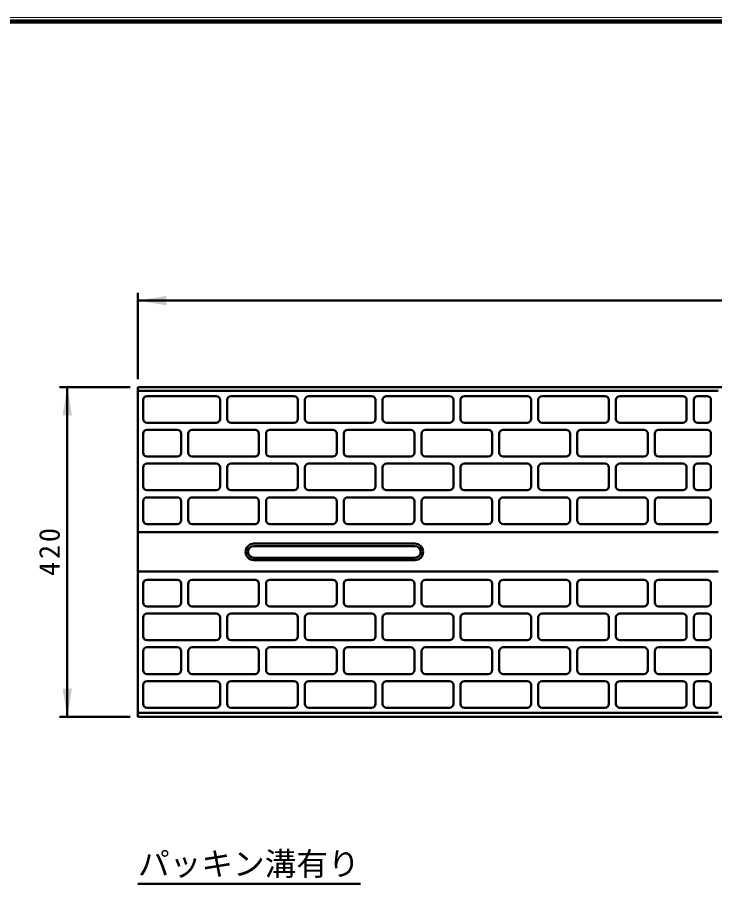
# Model space of a CAD drawing. Units: millimetres, scale not verified. Extents: x 100 to 4105, y 100 to 2870.
# Drawn here: x 1764 to 2652, y 1758 to 2870 of the extents above; entities that cross this region are included whole.
import ezdxf
from ezdxf.enums import TextEntityAlignment as Align

# ---------------------------------------------------------------- set-up
doc = ezdxf.new("R2010")
doc.units = ezdxf.units.MM
doc.header["$LTSCALE"] = 5
doc.layers.add('V-nasSTD', color=7, linetype='Continuous', lineweight=50)
doc.styles.add('ＭＳ ゴシック', font='')
doc.styles.get('ＭＳ ゴシック').set_extended_font_data('MS Gothic')

msp = doc.modelspace()

# ---------------------------------------------------------------- hatches: boundary and pattern name
at = {"layer": 'V-nasSTD'}
for points in [[(1953.814, 2515.351), (1917.814, 2509.351), (1953.814, 2503.351)], [(1833.814, 2363.351), (1827.814, 2399.351), (1821.814, 2363.351)], [(1821.814, 2015.351), (1827.814, 1979.351), (1833.814, 2015.351)]]:
    msp.add_hatch(color=256, dxfattribs=at).paths.add_polyline_path(points)

# ---------------------------------------------------------------- linework, layer by layer
at = {"layer": 'V-nasSTD', "lineweight": 100}
msp.add_line((4100, 2865), (105, 2865), dxfattribs=at)
at = {"layer": 'V-nasSTD'}
for p, q in [((1917.814, 2409.351), (1917.814, 2519.351)), ((1917.814, 2509.351), (3917.814, 2509.351)), ((1907.814, 2399.351), (1817.814, 2399.351)), ((1827.814, 1979.351), (1827.814, 2399.351)), ((3917.814, 2399.351), (1917.814, 2399.351)), ((1917.814, 2399.351), (1917.814, 1979.351)), ((1917.814, 2394.351), (2656.314, 2394.351)), ((1924.314, 2382.851), (1924.314, 2358.851)), ((1929.314, 2387.851), (2017.314, 2387.851)), ((2022.314, 2382.851), (2022.314, 2358.851)), ((2031.314, 2382.851), (2031.314, 2358.851)), ((2036.314, 2387.851), (2116.314, 2387.851)), ((2121.314, 2382.851), (2121.314, 2358.851)), ((2130.314, 2382.851), (2130.314, 2358.851)), ((2135.314, 2387.851), (2215.314, 2387.851)), ((2220.314, 2382.851), (2220.314, 2358.851)), ((2229.314, 2382.851), (2229.314, 2358.851)), ((2234.314, 2387.851), (2314.314, 2387.851)), ((2319.314, 2382.851), (2319.314, 2358.851)), ((2328.314, 2382.851), (2328.314, 2358.851)), ((2413.314, 2387.851), (2333.314, 2387.851)), ((2418.314, 2358.851), (2418.314, 2382.851)), ((2427.314, 2382.851), (2427.314, 2358.851)), ((2432.314, 2387.851), (2512.314, 2387.851)), ((2517.314, 2382.851), (2517.314, 2358.851)), ((2526.314, 2382.851), (2526.314, 2358.851)), ((2531.314, 2387.851), (2611.314, 2387.851)), ((2616.314, 2382.851), (2616.314, 2358.851)), ((2625.314, 2382.851), (2625.314, 2358.851)), ((2630.314, 2387.851), (2642.314, 2387.851)), ((2647.314, 2382.851), (2647.314, 2358.851)), ((1929.314, 2353.851), (2017.314, 2353.851)), ((2116.314, 2353.851), (2036.314, 2353.851)), ((2135.314, 2353.851), (2215.314, 2353.851)), ((2314.314, 2353.851), (2234.314, 2353.851)), ((2333.314, 2353.851), (2413.314, 2353.851)), ((2432.314, 2353.851), (2512.314, 2353.851)), ((2531.314, 2353.851), (2611.314, 2353.851)), ((2630.314, 2353.851), (2642.314, 2353.851)), ((1924.314, 2315.851), (1924.314, 2339.851)), ((1929.314, 2344.851), (1967.814, 2344.851)), ((1972.814, 2339.851), (1972.814, 2315.851)), ((1981.814, 2315.851), (1981.814, 2339.851)), ((1986.814, 2344.851), (2066.814, 2344.851)), ((2071.814, 2339.851), (2071.814, 2315.851)), ((2080.814, 2315.851), (2080.814, 2339.851)), ((2165.814, 2344.851), (2085.814, 2344.851)), ((2170.814, 2315.851), (2170.814, 2339.851)), ((2179.814, 2315.851), (2179.814, 2339.851)), ((2184.814, 2344.851), (2264.814, 2344.851)), ((2269.814, 2339.851), (2269.814, 2315.851)), ((2278.814, 2315.851), (2278.814, 2339.851)), ((2283.814, 2344.851), (2363.814, 2344.851)), ((2368.814, 2339.851), (2368.814, 2315.851)), ((2377.814, 2339.851), (2377.814, 2315.851)), ((2382.814, 2344.851), (2462.814, 2344.851)), ((2467.814, 2339.851), (2467.814, 2315.851)), ((2476.814, 2315.851), (2476.814, 2339.851)), ((2481.814, 2344.851), (2561.814, 2344.851)), ((2566.814, 2339.851), (2566.814, 2315.851)), ((2575.814, 2315.851), (2575.814, 2339.851)), ((2580.814, 2344.851), (2642.314, 2344.851)), ((2647.314, 2339.851), (2647.314, 2315.851)), ((1967.814, 2310.851), (1929.314, 2310.851)), ((1929.314, 2301.851), (2017.314, 2301.851)), ((1986.814, 2310.851), (2066.814, 2310.851)), ((2036.314, 2301.851), (2116.314, 2301.851)), ((2085.814, 2310.851), (2165.814, 2310.851)), ((2135.314, 2301.851), (2215.314, 2301.851)), ((2184.814, 2310.851), (2264.814, 2310.851)), ((2234.314, 2301.851), (2314.314, 2301.851)), ((2283.814, 2310.851), (2363.814, 2310.851)), ((2413.314, 2301.851), (2333.314, 2301.851)), ((2382.814, 2310.851), (2462.814, 2310.851)), ((2432.314, 2301.851), (2512.314, 2301.851)), ((2481.814, 2310.851), (2561.814, 2310.851)), ((2531.314, 2301.851), (2611.314, 2301.851)), ((2580.814, 2310.851), (2642.314, 2310.851)), ((2630.314, 2301.851), (2642.314, 2301.851)), ((1924.314, 2296.851), (1924.314, 2272.851)), ((2022.314, 2296.851), (2022.314, 2272.851)), ((2031.314, 2296.851), (2031.314, 2272.851)), ((2121.314, 2296.851), (2121.314, 2272.851)), ((2130.314, 2296.851), (2130.314, 2272.851)), ((2220.314, 2296.851), (2220.314, 2272.851)), ((2229.314, 2296.851), (2229.314, 2272.851)), ((2319.314, 2296.851), (2319.314, 2272.851)), ((2328.314, 2296.851), (2328.314, 2272.851)), ((2418.314, 2272.851), (2418.314, 2296.851)), ((2427.314, 2296.851), (2427.314, 2272.851)), ((2517.314, 2296.851), (2517.314, 2272.851)), ((2526.314, 2296.851), (2526.314, 2272.851)), ((2616.314, 2296.851), (2616.314, 2272.851)), ((2625.314, 2296.851), (2625.314, 2272.851)), ((2647.314, 2296.851), (2647.314, 2272.851)), ((1929.314, 2267.851), (2017.314, 2267.851)), ((1929.314, 2258.851), (1967.814, 2258.851)), ((1986.814, 2258.851), (2066.814, 2258.851)), ((2116.314, 2267.851), (2036.314, 2267.851)), ((2165.814, 2258.851), (2085.814, 2258.851)), ((2135.314, 2267.851), (2215.314, 2267.851)), ((2184.814, 2258.851), (2264.814, 2258.851)), ((2314.314, 2267.851), (2234.314, 2267.851)), ((2283.814, 2258.851), (2363.814, 2258.851)), ((2333.314, 2267.851), (2413.314, 2267.851)), ((2382.814, 2258.851), (2462.814, 2258.851)), ((2432.314, 2267.851), (2512.314, 2267.851)), ((2481.814, 2258.851), (2561.814, 2258.851)), ((2531.314, 2267.851), (2611.314, 2267.851)), ((2580.814, 2258.851), (2642.314, 2258.851)), ((2630.314, 2267.851), (2642.314, 2267.851)), ((1924.314, 2229.851), (1924.314, 2253.851)), ((1972.814, 2253.851), (1972.814, 2229.851)), ((1981.814, 2229.851), (1981.814, 2253.851)), ((2071.814, 2253.851), (2071.814, 2229.851)), ((2080.814, 2229.851), (2080.814, 2253.851)), ((2170.814, 2229.851), (2170.814, 2253.851)), ((2179.814, 2229.851), (2179.814, 2253.851)), ((2269.814, 2253.851), (2269.814, 2229.851)), ((2278.814, 2229.851), (2278.814, 2253.851)), ((2368.814, 2253.851), (2368.814, 2229.851)), ((2377.814, 2253.851), (2377.814, 2229.851)), ((2467.814, 2253.851), (2467.814, 2229.851)), ((2476.814, 2229.851), (2476.814, 2253.851)), ((2566.814, 2253.851), (2566.814, 2229.851)), ((2575.814, 2229.851), (2575.814, 2253.851)), ((2647.314, 2253.851), (2647.314, 2229.851)), ((1967.814, 2224.851), (1929.314, 2224.851)), ((1986.814, 2224.851), (2066.814, 2224.851)), ((2085.814, 2224.851), (2165.814, 2224.851)), ((2184.814, 2224.851), (2264.814, 2224.851)), ((2283.814, 2224.851), (2363.814, 2224.851)), ((2382.814, 2224.851), (2462.814, 2224.851)), ((2481.814, 2224.851), (2561.814, 2224.851)), ((2580.814, 2224.851), (2642.314, 2224.851)), ((2656.314, 2214.351), (1917.814, 2214.351)), ((2270.314, 2199.851), (2065.314, 2199.851)), ((2270.314, 2196.851), (2065.314, 2196.851)), ((2270.314, 2181.851), (2065.314, 2181.851)), ((2270.314, 2178.851), (2065.314, 2178.851)), ((2656.314, 2164.351), (1917.814, 2164.351)), ((1924.314, 2148.851), (1924.314, 2124.851)), ((1967.814, 2153.851), (1929.314, 2153.851)), ((1972.814, 2124.851), (1972.814, 2148.851)), ((1981.814, 2148.851), (1981.814, 2124.851)), ((1986.814, 2153.851), (2066.814, 2153.851)), ((2071.814, 2124.851), (2071.814, 2148.851)), ((2080.814, 2148.851), (2080.814, 2124.851)), ((2085.814, 2153.851), (2165.814, 2153.851)), ((2170.814, 2148.851), (2170.814, 2124.851)), ((2179.814, 2148.851), (2179.814, 2124.851)), ((2184.814, 2153.851), (2264.814, 2153.851)), ((2269.814, 2124.851), (2269.814, 2148.851)), ((2278.814, 2148.851), (2278.814, 2124.851)), ((2283.814, 2153.851), (2363.814, 2153.851)), ((2368.814, 2124.851), (2368.814, 2148.851)), ((2377.814, 2124.851), (2377.814, 2148.851)), ((2382.814, 2153.851), (2462.814, 2153.851)), ((2467.814, 2124.851), (2467.814, 2148.851)), ((2476.814, 2148.851), (2476.814, 2124.851)), ((2481.814, 2153.851), (2561.814, 2153.851)), ((2566.814, 2124.851), (2566.814, 2148.851)), ((2575.814, 2148.851), (2575.814, 2124.851)), ((2580.814, 2153.851), (2642.314, 2153.851)), ((2647.314, 2124.851), (2647.314, 2148.851)), ((1929.314, 2119.851), (1967.814, 2119.851)), ((1986.814, 2119.851), (2066.814, 2119.851)), ((2165.814, 2119.851), (2085.814, 2119.851)), ((2184.814, 2119.851), (2264.814, 2119.851)), ((2283.814, 2119.851), (2363.814, 2119.851)), ((2382.814, 2119.851), (2462.814, 2119.851)), ((2481.814, 2119.851), (2561.814, 2119.851)), ((2580.814, 2119.851), (2642.314, 2119.851)), ((1924.314, 2081.851), (1924.314, 2105.851)), ((1929.314, 2110.851), (2017.314, 2110.851)), ((2022.314, 2081.851), (2022.314, 2105.851)), ((2031.314, 2081.851), (2031.314, 2105.851)), ((2116.314, 2110.851), (2036.314, 2110.851)), ((2121.314, 2081.851), (2121.314, 2105.851)), ((2130.314, 2081.851), (2130.314, 2105.851)), ((2135.314, 2110.851), (2215.314, 2110.851)), ((2220.314, 2081.851), (2220.314, 2105.851)), ((2229.314, 2081.851), (2229.314, 2105.851)), ((2314.314, 2110.851), (2234.314, 2110.851)), ((2319.314, 2081.851), (2319.314, 2105.851)), ((2328.314, 2081.851), (2328.314, 2105.851)), ((2333.314, 2110.851), (2413.314, 2110.851)), ((2418.314, 2105.851), (2418.314, 2081.851)), ((2427.314, 2081.851), (2427.314, 2105.851)), ((2432.314, 2110.851), (2512.314, 2110.851)), ((2517.314, 2081.851), (2517.314, 2105.851)), ((2526.314, 2081.851), (2526.314, 2105.851)), ((2531.314, 2110.851), (2611.314, 2110.851)), ((2616.314, 2081.851), (2616.314, 2105.851)), ((2625.314, 2081.851), (2625.314, 2105.851)), ((2630.314, 2110.851), (2642.314, 2110.851)), ((2647.314, 2081.851), (2647.314, 2105.851)), ((1929.314, 2076.851), (2017.314, 2076.851)), ((2036.314, 2076.851), (2116.314, 2076.851)), ((2135.314, 2076.851), (2215.314, 2076.851)), ((2234.314, 2076.851), (2314.314, 2076.851)), ((2413.314, 2076.851), (2333.314, 2076.851)), ((2432.314, 2076.851), (2512.314, 2076.851)), ((2531.314, 2076.851), (2611.314, 2076.851)), ((2630.314, 2076.851), (2642.314, 2076.851)), ((1924.314, 2062.851), (1924.314, 2038.851)), ((1967.814, 2067.851), (1929.314, 2067.851)), ((1972.814, 2038.851), (1972.814, 2062.851)), ((1981.814, 2062.851), (1981.814, 2038.851)), ((1986.814, 2067.851), (2066.814, 2067.851)), ((2071.814, 2038.851), (2071.814, 2062.851)), ((2080.814, 2062.851), (2080.814, 2038.851)), ((2085.814, 2067.851), (2165.814, 2067.851)), ((2170.814, 2062.851), (2170.814, 2038.851)), ((2179.814, 2062.851), (2179.814, 2038.851)), ((2184.814, 2067.851), (2264.814, 2067.851)), ((2269.814, 2038.851), (2269.814, 2062.851)), ((2278.814, 2062.851), (2278.814, 2038.851)), ((2283.814, 2067.851), (2363.814, 2067.851)), ((2368.814, 2038.851), (2368.814, 2062.851)), ((2377.814, 2038.851), (2377.814, 2062.851)), ((2382.814, 2067.851), (2462.814, 2067.851)), ((2467.814, 2038.851), (2467.814, 2062.851)), ((2476.814, 2062.851), (2476.814, 2038.851)), ((2481.814, 2067.851), (2561.814, 2067.851)), ((2566.814, 2038.851), (2566.814, 2062.851)), ((2575.814, 2062.851), (2575.814, 2038.851)), ((2580.814, 2067.851), (2642.314, 2067.851)), ((2647.314, 2038.851), (2647.314, 2062.851)), ((1929.314, 2033.851), (1967.814, 2033.851)), ((1929.314, 2024.851), (2017.314, 2024.851)), ((1986.814, 2033.851), (2066.814, 2033.851)), ((2116.314, 2024.851), (2036.314, 2024.851)), ((2165.814, 2033.851), (2085.814, 2033.851)), ((2135.314, 2024.851), (2215.314, 2024.851)), ((2184.814, 2033.851), (2264.814, 2033.851)), ((2314.314, 2024.851), (2234.314, 2024.851)), ((2283.814, 2033.851), (2363.814, 2033.851)), ((2333.314, 2024.851), (2413.314, 2024.851)), ((2382.814, 2033.851), (2462.814, 2033.851)), ((2432.314, 2024.851), (2512.314, 2024.851)), ((2481.814, 2033.851), (2561.814, 2033.851)), ((2531.314, 2024.851), (2611.314, 2024.851)), ((2580.814, 2033.851), (2642.314, 2033.851)), ((2630.314, 2024.851), (2642.314, 2024.851)), ((1924.314, 1995.851), (1924.314, 2019.851)), ((2022.314, 1995.851), (2022.314, 2019.851)), ((2031.314, 1995.851), (2031.314, 2019.851)), ((2121.314, 1995.851), (2121.314, 2019.851)), ((2130.314, 1995.851), (2130.314, 2019.851)), ((2220.314, 1995.851), (2220.314, 2019.851)), ((2229.314, 1995.851), (2229.314, 2019.851)), ((2319.314, 1995.851), (2319.314, 2019.851)), ((2328.314, 1995.851), (2328.314, 2019.851)), ((2418.314, 2019.851), (2418.314, 1995.851)), ((2427.314, 1995.851), (2427.314, 2019.851)), ((2517.314, 1995.851), (2517.314, 2019.851)), ((2526.314, 1995.851), (2526.314, 2019.851)), ((2616.314, 1995.851), (2616.314, 2019.851)), ((2625.314, 1995.851), (2625.314, 2019.851)), ((2647.314, 1995.851), (2647.314, 2019.851)), ((1929.314, 1990.851), (2017.314, 1990.851)), ((2036.314, 1990.851), (2116.314, 1990.851)), ((2135.314, 1990.851), (2215.314, 1990.851)), ((2234.314, 1990.851), (2314.314, 1990.851)), ((2413.314, 1990.851), (2333.314, 1990.851)), ((2432.314, 1990.851), (2512.314, 1990.851)), ((2531.314, 1990.851), (2611.314, 1990.851)), ((2630.314, 1990.851), (2642.314, 1990.851)), ((1907.814, 1979.351), (1817.814, 1979.351)), ((1917.814, 1984.351), (2656.314, 1984.351)), ((1917.814, 1979.351), (3917.814, 1979.351)), ((1917.814, 1766.563), (2201.021, 1766.563))]:
    msp.add_line(p, q, dxfattribs=at)
at = {"layer": 'V-nasSTD', "lineweight": 13}
msp.add_lwpolyline([(100, 100), (100, 2870), (4105, 2870), (4105, 100)], close=True, dxfattribs=at)
at = {"layer": 'V-nasSTD'}
for centre, radius, start, end in [((1929.314, 2382.851), 5, 90, 180), ((2017.314, 2382.851), 5, 0, 90), ((2036.314, 2382.851), 5, 90, 180), ((2116.314, 2382.851), 5, 0, 90), ((2135.314, 2382.851), 5, 90, 180), ((2215.314, 2382.851), 5, 0, 90), ((2234.314, 2382.851), 5, 90, 180), ((2314.314, 2382.851), 5, 0, 90), ((2333.314, 2382.851), 5, 90, 180), ((2413.314, 2382.851), 5, 0, 90), ((2432.314, 2382.851), 5, 90, 180), ((2512.314, 2382.851), 5, 0, 90), ((2531.314, 2382.851), 5, 90, 180), ((2611.314, 2382.851), 5, 0, 90), ((2630.314, 2382.851), 5, 90, 180), ((2642.314, 2382.851), 5, 0, 90), ((1929.314, 2358.851), 5, 180, 270), ((2017.314, 2358.851), 5, 270, 0), ((2036.314, 2358.851), 5, 180, 270), ((2116.314, 2358.851), 5, 270, 0), ((2135.314, 2358.851), 5, 180, 270), ((2215.314, 2358.851), 5, 270, 0), ((2234.314, 2358.851), 5, 180, 270), ((2314.314, 2358.851), 5, 270, 0), ((2333.314, 2358.851), 5, 180, 270), ((2413.314, 2358.851), 5, 270, 0), ((2432.314, 2358.851), 5, 180, 270), ((2512.314, 2358.851), 5, 270, 0), ((2531.314, 2358.851), 5, 180, 270), ((2611.314, 2358.851), 5, 270, 0), ((2630.314, 2358.851), 5, 180, 270), ((2642.314, 2358.851), 5, 270, 0), ((1929.314, 2339.851), 5, 90, 180), ((1967.814, 2339.851), 5, 0, 90), ((1986.814, 2339.851), 5, 90, 180), ((2066.814, 2339.851), 5, 0, 90), ((2085.814, 2339.851), 5, 90, 180), ((2165.814, 2339.851), 5, 0, 90), ((2184.814, 2339.851), 5, 90, 180), ((2264.814, 2339.851), 5, 0, 90), ((2283.814, 2339.851), 5, 90, 180), ((2363.814, 2339.851), 5, 0, 90), ((2382.814, 2339.851), 5, 90, 180), ((2462.814, 2339.851), 5, 0, 90), ((2481.814, 2339.851), 5, 90, 180), ((2561.814, 2339.851), 5, 0, 90), ((2580.814, 2339.851), 5, 90, 180), ((2642.314, 2339.851), 5, 0, 90), ((1929.314, 2315.851), 5, 180, 270), ((1967.814, 2315.851), 5, 270, 0), ((1986.814, 2315.851), 5, 180, 270), ((2066.814, 2315.851), 5, 270, 0), ((2085.814, 2315.851), 5, 180, 270), ((2165.814, 2315.851), 5, 270, 0), ((2184.814, 2315.851), 5, 180, 270), ((2264.814, 2315.851), 5, 270, 0), ((2283.814, 2315.851), 5, 180, 270), ((2363.814, 2315.851), 5, 270, 0), ((2382.814, 2315.851), 5, 180, 270), ((2462.814, 2315.851), 5, 270, 0), ((2481.814, 2315.851), 5, 180, 270), ((2561.814, 2315.851), 5, 270, 0), ((2580.814, 2315.851), 5, 180, 270), ((2642.314, 2315.851), 5, 270, 0), ((1929.314, 2296.851), 5, 90, 180), ((2017.314, 2296.851), 5, 0, 90), ((2036.314, 2296.851), 5, 90, 180), ((2116.314, 2296.851), 5, 0, 90), ((2135.314, 2296.851), 5, 90, 180), ((2215.314, 2296.851), 5, 0, 90), ((2234.314, 2296.851), 5, 90, 180), ((2314.314, 2296.851), 5, 0, 90), ((2333.314, 2296.851), 5, 90, 180), ((2413.314, 2296.851), 5, 0, 90), ((2432.314, 2296.851), 5, 90, 180), ((2512.314, 2296.851), 5, 0, 90), ((2531.314, 2296.851), 5, 90, 180), ((2611.314, 2296.851), 5, 0, 90), ((2630.314, 2296.851), 5, 90, 180), ((2642.314, 2296.851), 5, 0, 90), ((1929.314, 2272.851), 5, 180, 270), ((2017.314, 2272.851), 5, 270, 0), ((2036.314, 2272.851), 5, 180, 270), ((2116.314, 2272.851), 5, 270, 0), ((2135.314, 2272.851), 5, 180, 270), ((2215.314, 2272.851), 5, 270, 0), ((2234.314, 2272.851), 5, 180, 270), ((2314.314, 2272.851), 5, 270, 0), ((2333.314, 2272.851), 5, 180, 270), ((2413.314, 2272.851), 5, 270, 0), ((2432.314, 2272.851), 5, 180, 270), ((2512.314, 2272.851), 5, 270, 0), ((2531.314, 2272.851), 5, 180, 270), ((2611.314, 2272.851), 5, 270, 0), ((2630.314, 2272.851), 5, 180, 270), ((2642.314, 2272.851), 5, 270, 0), ((1929.314, 2253.851), 5, 90, 180), ((1967.814, 2253.851), 5, 0, 90), ((1986.814, 2253.851), 5, 90, 180), ((2066.814, 2253.851), 5, 0, 90), ((2085.814, 2253.851), 5, 90, 180), ((2165.814, 2253.851), 5, 0, 90), ((2184.814, 2253.851), 5, 90, 180), ((2264.814, 2253.851), 5, 0, 90), ((2283.814, 2253.851), 5, 90, 180), ((2363.814, 2253.851), 5, 0, 90), ((2382.814, 2253.851), 5, 90, 180), ((2462.814, 2253.851), 5, 0, 90), ((2481.814, 2253.851), 5, 90, 180), ((2561.814, 2253.851), 5, 0, 90), ((2580.814, 2253.851), 5, 90, 180), ((2642.314, 2253.851), 5, 0, 90), ((1929.314, 2229.851), 5, 180, 270), ((1967.814, 2229.851), 5, 270, 0), ((1986.814, 2229.851), 5, 180, 270), ((2066.814, 2229.851), 5, 270, 0), ((2085.814, 2229.851), 5, 180, 270), ((2165.814, 2229.851), 5, 270, 0), ((2184.814, 2229.851), 5, 180, 270), ((2264.814, 2229.851), 5, 270, 0), ((2283.814, 2229.851), 5, 180, 270), ((2363.814, 2229.851), 5, 270, 0), ((2382.814, 2229.851), 5, 180, 270), ((2462.814, 2229.851), 5, 270, 0), ((2481.814, 2229.851), 5, 180, 270), ((2561.814, 2229.851), 5, 270, 0), ((2580.814, 2229.851), 5, 180, 270), ((2642.314, 2229.851), 5, 270, 0), ((2065.314, 2189.351), 10.5, 90, 270), ((2065.314, 2189.351), 7.5, 90, 270), ((2270.314, 2189.351), 10.5, 270, 90), ((2270.314, 2189.351), 7.5, 270, 90), ((1929.314, 2148.851), 5, 90, 180), ((1967.814, 2148.851), 5, 0, 90), ((1986.814, 2148.851), 5, 90, 180), ((2066.814, 2148.851), 5, 0, 90), ((2085.814, 2148.851), 5, 90, 180), ((2165.814, 2148.851), 5, 0, 90), ((2184.814, 2148.851), 5, 90, 180), ((2264.814, 2148.851), 5, 0, 90), ((2283.814, 2148.851), 5, 90, 180), ((2363.814, 2148.851), 5, 0, 90), ((2382.814, 2148.851), 5, 90, 180), ((2462.814, 2148.851), 5, 0, 90), ((2481.814, 2148.851), 5, 90, 180), ((2561.814, 2148.851), 5, 0, 90), ((2580.814, 2148.851), 5, 90, 180), ((2642.314, 2148.851), 5, 0, 90), ((1929.314, 2124.851), 5, 180, 270), ((1967.814, 2124.851), 5, 270, 0), ((1986.814, 2124.851), 5, 180, 270), ((2066.814, 2124.851), 5, 270, 0), ((2085.814, 2124.851), 5, 180, 270), ((2165.814, 2124.851), 5, 270, 0), ((2184.814, 2124.851), 5, 180, 270), ((2264.814, 2124.851), 5, 270, 0), ((2283.814, 2124.851), 5, 180, 270), ((2363.814, 2124.851), 5, 270, 0), ((2382.814, 2124.851), 5, 180, 270), ((2462.814, 2124.851), 5, 270, 0), ((2481.814, 2124.851), 5, 180, 270), ((2561.814, 2124.851), 5, 270, 0), ((2580.814, 2124.851), 5, 180, 270), ((2642.314, 2124.851), 5, 270, 0), ((1929.314, 2105.851), 5, 90, 180), ((2017.314, 2105.851), 5, 0, 90), ((2036.314, 2105.851), 5, 90, 180), ((2116.314, 2105.851), 5, 0, 90), ((2135.314, 2105.851), 5, 90, 180), ((2215.314, 2105.851), 5, 0, 90), ((2234.314, 2105.851), 5, 90, 180), ((2314.314, 2105.851), 5, 0, 90), ((2333.314, 2105.851), 5, 90, 180), ((2413.314, 2105.851), 5, 0, 90), ((2432.314, 2105.851), 5, 90, 180), ((2512.314, 2105.851), 5, 0, 90), ((2531.314, 2105.851), 5, 90, 180), ((2611.314, 2105.851), 5, 0, 90), ((2630.314, 2105.851), 5, 90, 180), ((2642.314, 2105.851), 5, 0, 90), ((1929.314, 2081.851), 5, 180, 270), ((2017.314, 2081.851), 5, 270, 0), ((2036.314, 2081.851), 5, 180, 270), ((2116.314, 2081.851), 5, 270, 0), ((2135.314, 2081.851), 5, 180, 270), ((2215.314, 2081.851), 5, 270, 0), ((2234.314, 2081.851), 5, 180, 270), ((2314.314, 2081.851), 5, 270, 0), ((2333.314, 2081.851), 5, 180, 270), ((2413.314, 2081.851), 5, 270, 0), ((2432.314, 2081.851), 5, 180, 270), ((2512.314, 2081.851), 5, 270, 0), ((2531.314, 2081.851), 5, 180, 270), ((2611.314, 2081.851), 5, 270, 0), ((2630.314, 2081.851), 5, 180, 270), ((2642.314, 2081.851), 5, 270, 0), ((1929.314, 2062.851), 5, 90, 180), ((1967.814, 2062.851), 5, 0, 90), ((1986.814, 2062.851), 5, 90, 180), ((2066.814, 2062.851), 5, 0, 90), ((2085.814, 2062.851), 5, 90, 180), ((2165.814, 2062.851), 5, 0, 90), ((2184.814, 2062.851), 5, 90, 180), ((2264.814, 2062.851), 5, 0, 90), ((2283.814, 2062.851), 5, 90, 180), ((2363.814, 2062.851), 5, 0, 90), ((2382.814, 2062.851), 5, 90, 180), ((2462.814, 2062.851), 5, 0, 90), ((2481.814, 2062.851), 5, 90, 180), ((2561.814, 2062.851), 5, 0, 90), ((2580.814, 2062.851), 5, 90, 180), ((2642.314, 2062.851), 5, 0, 90), ((1929.314, 2038.851), 5, 180, 270), ((1967.814, 2038.851), 5, 270, 0), ((1986.814, 2038.851), 5, 180, 270), ((2066.814, 2038.851), 5, 270, 0), ((2085.814, 2038.851), 5, 180, 270), ((2165.814, 2038.851), 5, 270, 0), ((2184.814, 2038.851), 5, 180, 270), ((2264.814, 2038.851), 5, 270, 0), ((2283.814, 2038.851), 5, 180, 270), ((2363.814, 2038.851), 5, 270, 0), ((2382.814, 2038.851), 5, 180, 270), ((2462.814, 2038.851), 5, 270, 0), ((2481.814, 2038.851), 5, 180, 270), ((2561.814, 2038.851), 5, 270, 0), ((2580.814, 2038.851), 5, 180, 270), ((2642.314, 2038.851), 5, 270, 0), ((1929.314, 2019.851), 5, 90, 180), ((2017.314, 2019.851), 5, 0, 90), ((2036.314, 2019.851), 5, 90, 180), ((2116.314, 2019.851), 5, 0, 90), ((2135.314, 2019.851), 5, 90, 180), ((2215.314, 2019.851), 5, 0, 90), ((2234.314, 2019.851), 5, 90, 180), ((2314.314, 2019.851), 5, 0, 90), ((2333.314, 2019.851), 5, 90, 180), ((2413.314, 2019.851), 5, 0, 90), ((2432.314, 2019.851), 5, 90, 180), ((2512.314, 2019.851), 5, 0, 90), ((2531.314, 2019.851), 5, 90, 180), ((2611.314, 2019.851), 5, 0, 90), ((2630.314, 2019.851), 5, 90, 180), ((2642.314, 2019.851), 5, 0, 90), ((1929.314, 1995.851), 5, 180, 270), ((2017.314, 1995.851), 5, 270, 0), ((2036.314, 1995.851), 5, 180, 270), ((2116.314, 1995.851), 5, 270, 0), ((2135.314, 1995.851), 5, 180, 270), ((2215.314, 1995.851), 5, 270, 0), ((2234.314, 1995.851), 5, 180, 270), ((2314.314, 1995.851), 5, 270, 0), ((2333.314, 1995.851), 5, 180, 270), ((2413.314, 1995.851), 5, 270, 0), ((2432.314, 1995.851), 5, 180, 270), ((2512.314, 1995.851), 5, 270, 0), ((2531.314, 1995.851), 5, 180, 270), ((2611.314, 1995.851), 5, 270, 0), ((2630.314, 1995.851), 5, 180, 270), ((2642.314, 1995.851), 5, 270, 0)]:
    msp.add_arc(centre, radius, start, end, dxfattribs=at)

# ---------------------------------------------------------------- texts
at = {"layer": 'V-nasSTD', "style": 'ＭＳ ゴシック'}
msp.add_text('パッキン溝有り', height=29.56, dxfattribs=at).set_placement((1917.814, 1806.883), align=Align.TOP_LEFT)
at = {"layer": 'V-nasSTD', "insert": (1791.814, 2158.751), "char_height": 26.39, "attachment_point": 1, "rotation": 90, "style": 'ＭＳ ゴシック'}
msp.add_mtext('\\T1.2;420', dxfattribs=at)

doc.saveas('drawing.dxf')
